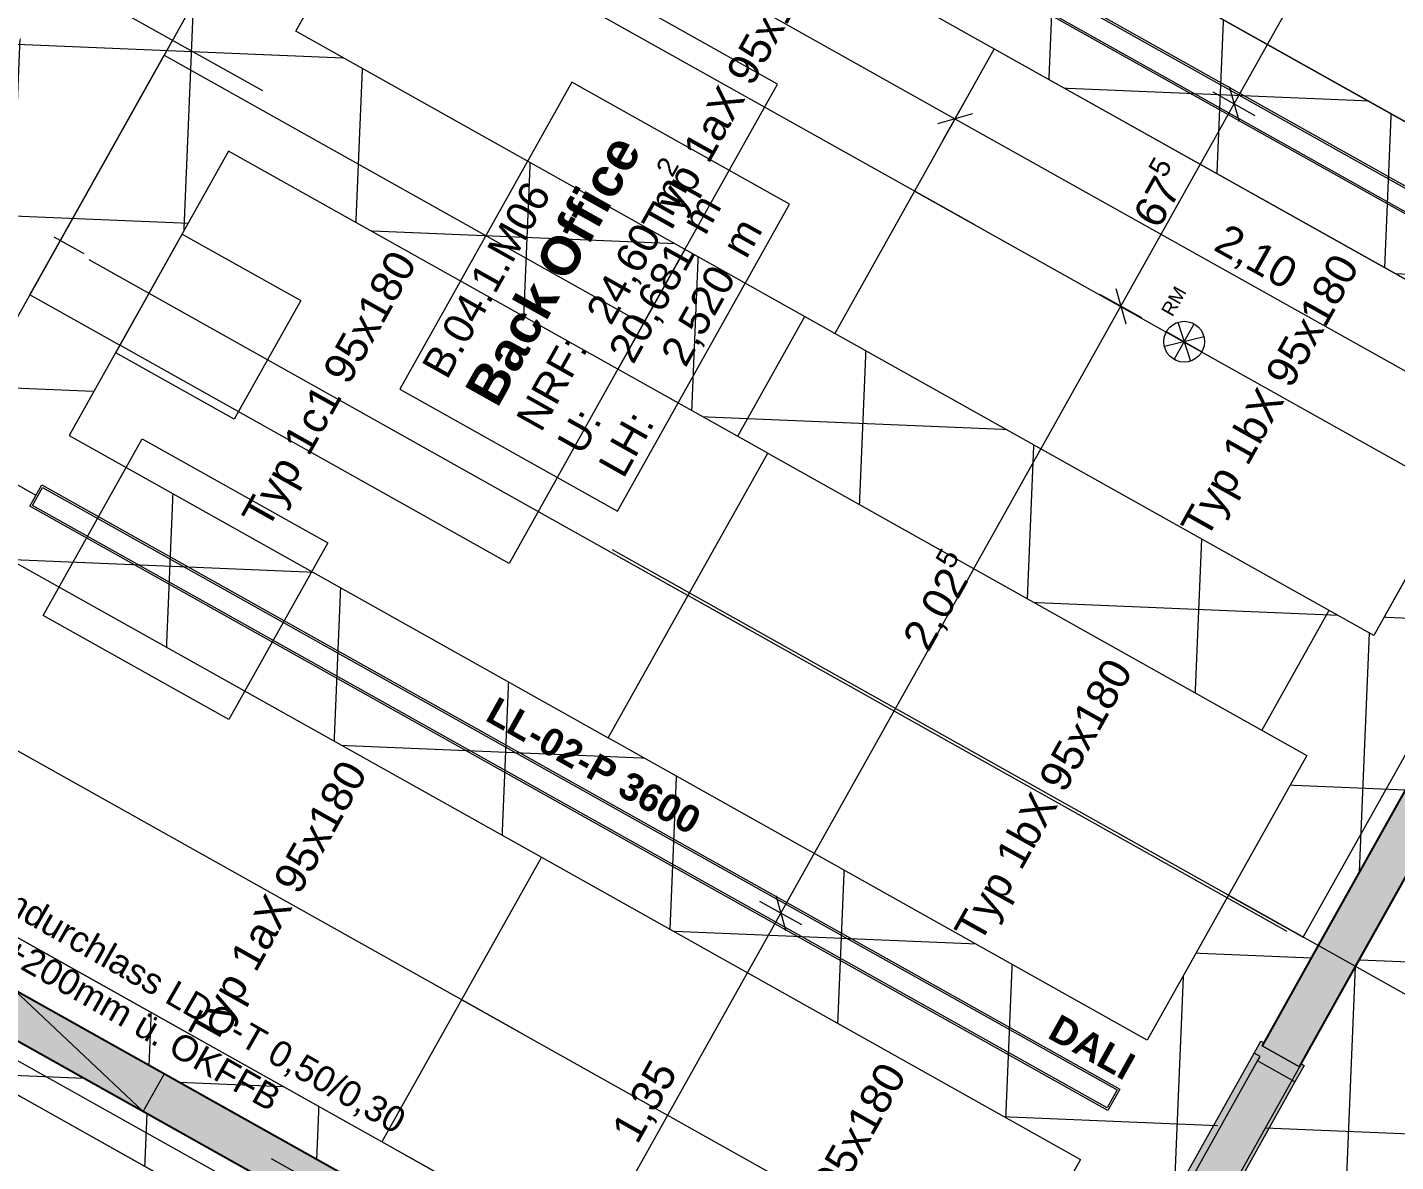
# Model space of a CAD drawing. Header units: metres. Extents: x -27.1 to 50.1, y 105.7 to 163.4.
# Drawn here: x -13.363 to -9.377, y 131.424 to 134.726 of the extents above; entities that cross this region are included whole.
import ezdxf

# ---------------------------------------------------------------- set-up
doc = ezdxf.new("R2010")
doc.units = ezdxf.units.M
doc.header["$MEASUREMENT"] = 0
for name, pattern in [('Achse', [0.0023, 0.0015, -0.0008]), ('Strichlinie-über-Schnitt', [0.0023, 0.0008, -0.0015]), ('Strichpunktlinie', [0.006703, 0.003528, -0.001764, 0, -0.001411]), ('Wipeout_Contour', [1, 0, -1])]:
    doc.linetypes.add(name, pattern=pattern)
for name, color, linetype in [('00  Raster', 7, 'Continuous'), ('00  Raster Ausbau', 7, 'Continuous'), ('10  Fassade_Deckschraffur', 7, 'Continuous'), ('20  Deckensegel', 7, 'Continuous'), ('20  Deckenspiegel + Einbauten', 7, 'Continuous'), ('20  Möbel', 7, 'Continuous'), ('20 Wand Leichtbau MIETERAUSBAU_Fenster', 7, 'Continuous'), ('40  Bemaßung 1_ 50 Deckenspiegel', 7, 'Continuous'), ('50 NUF - Raumstempel MIETERAUSBAU', 7, 'Continuous'), ('Neubau_20  Decke Abhangdecke', 7, 'Continuous'), ('Neubau_20  Decke Abhangdecke_Deckschraffur', 7, 'Continuous'), ('Neubau_20  Deckenspiegel + Einbauten', 7, 'Continuous'), ('Neubau_20  Möbel', 7, 'Continuous'), ('Neubau_20 Wand Leichtbau MIETERAUSBAU', 7, 'Continuous'), ('Neubau_20 Wand Leichtbau MIETERAUSBAU_Deckschraffur', 7, 'Continuous'), ('Neubau_20 Wand Leichtbau MIETERAUSBAU_Fenster', 7, 'Continuous'), ('Neubau_20 Wand Leichtbau MIETERAUSBAU_Schnittschraffur', 7, 'Continuous'), ('Neubau_20 Wand Leichtbau MIETERAUSBAU_Tür', 7, 'Continuous'), ('Neubau_50 NUF - Raumstempel MIETERAUSBAU', 7, 'Continuous')]:
    doc.layers.add(name, color=color, linetype=linetype)
doc.styles.add('ERSTELLTER_STIL_1', font='arial.ttf')
doc.styles.add('ERSTELLTER_STIL_2', font='arial.ttf')
pattern_1 = [(87.60545, (0, 0), (-0.4995634, 0.0208903), []), (177.60545, (0, 0), (0.0208903, 0.4995634), [])]

msp = doc.modelspace()

# ---------------------------------------------------------------- wipeouts: each hides what was drawn before it
at = {"color": 254, "linetype": 'Wipeout_Contour', "lineweight": 0, "ltscale": 578.896248}
msp.add_wipeout([(1.5068, 161.8649), (-18.3925, 126.3498), (-18.2219, 126.2542), (1.6769, 161.7686)], dxfattribs=at).dxf.layer = '10  Fassade_Deckschraffur'

# ---------------------------------------------------------------- next in the draw order: wipeouts: each hides what was drawn before it
at = {"color": 254, "linetype": 'Wipeout_Contour', "lineweight": 0, "ltscale": 579.750368}
msp.add_wipeout([(1.2236, 162.0253), (-18.6764, 126.5088), (-18.6188, 126.4766), (1.2811, 161.9927)], dxfattribs=at).dxf.layer = '10  Fassade_Deckschraffur'

# ---------------------------------------------------------------- next in the draw order: wipeouts: each hides what was drawn before it
at = {"color": 254, "linetype": 'Wipeout_Contour', "lineweight": 0, "ltscale": 579.478915}
msp.add_wipeout([(-18.4602, 126.3877), (1.4393, 161.9032), (1.2811, 161.9927), (-18.6188, 126.4766)], dxfattribs=at).dxf.layer = '10  Fassade_Deckschraffur'

# ---------------------------------------------------------------- next in the draw order: wipeouts: each hides what was drawn before it
at = {"color": 254, "linetype": 'Wipeout_Contour', "lineweight": 0, "ltscale": 579.276268}
msp.add_wipeout([(1.4393, 161.9032), (-18.4602, 126.3877), (-18.4575, 126.3862), (1.4419, 161.9017)], dxfattribs=at).dxf.layer = '10  Fassade_Deckschraffur'

# ---------------------------------------------------------------- next in the draw order: wipeouts: each hides what was drawn before it
at = {"color": 254, "linetype": 'Wipeout_Contour', "lineweight": 0, "ltscale": 579.199344}
msp.add_wipeout([(1.4446, 161.9001), (-18.4548, 126.3847), (-18.4016, 126.3549), (1.4977, 161.8701)], dxfattribs=at).dxf.layer = '10  Fassade_Deckschraffur'

# ---------------------------------------------------------------- next in the draw order: wipeouts: each hides what was drawn before it
at = {"color": 254, "linetype": 'Wipeout_Contour', "lineweight": 0, "ltscale": 579.127053}
msp.add_wipeout([(-18.3972, 126.3524), (1.5021, 161.8676), (1.4977, 161.8701), (-18.4016, 126.3549)], dxfattribs=at).dxf.layer = '10  Fassade_Deckschraffur'

# ---------------------------------------------------------------- next in the draw order: wipeouts: each hides what was drawn before it
at = {"color": 254, "linetype": 'Wipeout_Contour', "lineweight": 0, "ltscale": 579.115674}
msp.add_wipeout([(1.5021, 161.8676), (-18.3972, 126.3524), (-18.3925, 126.3498), (1.5068, 161.8649)], dxfattribs=at).dxf.layer = '10  Fassade_Deckschraffur'

# ---------------------------------------------------------------- next in the draw order: hatches: boundary and pattern name
at = {"layer": 'Neubau_20  Decke Abhangdecke_Deckschraffur', "linetype": 'Continuous', "lineweight": 18, "true_color": 0xdcff15}
h = msp.add_hatch(dxfattribs=at)
h.set_pattern_fill('Bauliche_Anlagen__geplan_55', color=60, style=0, pattern_type=2)
h.set_pattern_definition(pattern_1)
h.paths.add_polyline_path([(-14.5878, 132.5457), (-14.4351, 132.4601), (-14.3423, 132.6259), (-13.9671, 132.4157), (-14.0417, 132.2827), (-10.5651, 130.3348), (-7.9867, 134.9366), (-11.4632, 136.8845), (-11.5378, 136.7515), (-11.9129, 136.9617), (-11.82, 137.1274), (-11.9727, 137.213)])
h = msp.add_hatch(dxfattribs=at)
h.set_pattern_fill('Bauliche_Anlagen__geplan_55', color=60, style=0, pattern_type=2)
h.set_pattern_definition(pattern_1)
h.paths.add_polyline_path([(-18.5789, 125.4226), (-16.3631, 124.1811), (-16.3557, 124.1941), (-12.4212, 121.9896), (-7.1238, 131.4442), (-9.1608, 132.5855), (-10.5172, 130.1646), (-14.1028, 132.1736), (-14.1773, 132.0406), (-14.5524, 132.2508), (-14.4596, 132.4165), (-14.6122, 132.5021)])
at = {"layer": 'Neubau_20 Wand Leichtbau MIETERAUSBAU_Deckschraffur', "linetype": 'Continuous', "lineweight": 0, "true_color": 0xffffff}
msp.add_hatch(color=7, dxfattribs=at).paths.add_polyline_path([(-9.9992, 131.3244), (-9.8901, 131.2633), (-9.6702, 131.6559), (-9.7792, 131.717), (-9.7719, 131.7301), (-9.7894, 131.7398), (-10.024, 131.3211), (-10.0065, 131.3113)])
at = {"layer": 'Neubau_20 Wand Leichtbau MIETERAUSBAU_Schnittschraffur', "linetype": 'Continuous', "lineweight": 18}
msp.add_hatch(color=9, dxfattribs=at).paths.add_polyline_path([(-9.4934, 131.9919), (-7.8777, 134.8756), (-7.9867, 134.9367), (-9.6024, 132.053)])

# ---------------------------------------------------------------- next in the draw order: linework, layer by layer
at = {"layer": '20  Möbel', "color": 9, "linetype": 'Continuous', "lineweight": 18, "ltscale": 1000}
for p, q in [((-11.1776, 134.5609), (-11.9597, 133.1651)), ((-10.8286, 134.3654), (-11.1776, 134.5609)), ((-11.6107, 132.9696), (-10.8286, 134.3654)), ((-9.4084, 133.3198), (-9.995, 132.273)), ((-9.0595, 133.1243), (-9.4084, 133.3198)), ((-11.9597, 133.1651), (-11.6107, 132.9696)), ((-9.646, 132.0775), (-9.0595, 133.1243)), ((-9.995, 132.273), (-9.646, 132.0775)), ((-12.7254, 131.3446), (-13.7723, 131.9311))]:
    msp.add_line(p, q, dxfattribs=at)
at = {"layer": 'Neubau_20  Decke Abhangdecke', "color": 7, "linetype": 'Strichlinie-über-Schnitt', "lineweight": 13, "ltscale": 1000, "flags": 128}
msp.add_lwpolyline([(-14.5878, 132.5457), (-14.4351, 132.4601), (-14.3423, 132.6259), (-13.9671, 132.4157), (-14.0417, 132.2827), (-10.5651, 130.3348), (-7.9867, 134.9366), (-11.4632, 136.8845), (-11.5378, 136.7515), (-11.9129, 136.9617), (-11.82, 137.1274), (-11.9727, 137.213)], close=True, dxfattribs=at)
at = {"layer": 'Neubau_20  Decke Abhangdecke', "color": 7, "linetype": 'Continuous', "lineweight": 13, "ltscale": 1000, "flags": 128}
msp.add_lwpolyline([(-18.5789, 125.4226), (-16.3631, 124.1811), (-16.3557, 124.1941), (-12.4212, 121.9896), (-7.1238, 131.4442), (-9.1608, 132.5855), (-10.5172, 130.1646), (-14.1028, 132.1736), (-14.1773, 132.0406), (-14.5524, 132.2508), (-14.4596, 132.4165), (-14.6122, 132.5021)], close=True, dxfattribs=at)
at = {"layer": 'Neubau_20 Wand Leichtbau MIETERAUSBAU', "color": 7, "linetype": 'Continuous', "lineweight": 25, "ltscale": 1000, "flags": 128}
for points in [[(-7.9867, 134.9367), (-9.6024, 132.053)], [(-9.4934, 131.9919), (-7.8777, 134.8756)]]:
    msp.add_lwpolyline(points, dxfattribs=at)
at = {"layer": 'Neubau_20 Wand Leichtbau MIETERAUSBAU_Tür', "color": 7, "linetype": 'Continuous', "lineweight": 18, "ltscale": 1000}
for p, q in [((-10.024, 131.3211), (-9.7894, 131.7398)), ((-9.7719, 131.7301), (-9.7894, 131.7398)), ((-9.9992, 131.3244), (-9.7792, 131.717)), ((-9.7792, 131.717), (-9.7719, 131.7301)), ((-9.6702, 131.6559), (-9.7792, 131.717)), ((-9.6433, 131.7039), (-9.6702, 131.6559)), ((-9.6569, 131.7), (-9.652, 131.7087)), ((-9.652, 131.7087), (-9.6433, 131.7039)), ((-9.6702, 131.6559), (-9.8901, 131.2633))]:
    msp.add_line(p, q, dxfattribs=at)

# ---------------------------------------------------------------- next in the draw order: wipeouts: each hides what was drawn before it
at = {"color": 254, "linetype": 'Wipeout_Contour', "lineweight": 0, "ltscale": 532.250637}
msp.add_wipeout([(-9.6359, 132.6067), (-11.2062, 133.4865), (-11.6706, 132.6577), (-10.1003, 131.7779)], dxfattribs=at).dxf.layer = '20  Deckensegel'
at = {"color": 254, "linetype": 'Wipeout_Contour', "lineweight": 0, "ltscale": 527.43371}
msp.add_wipeout([(-14.0957, 132.012), (-14.5601, 131.1833), (-12.9897, 130.3034), (-12.5254, 131.1322)], dxfattribs=at).dxf.layer = '20  Deckensegel'

# ---------------------------------------------------------------- next in the draw order: hatches: boundary and pattern name
at = {"layer": 'Neubau_20 Wand Leichtbau MIETERAUSBAU_Schnittschraffur', "linetype": 'Continuous', "lineweight": 18}
msp.add_hatch(color=9, dxfattribs=at).paths.add_polyline_path([(-9.766, 131.7611), (-9.6569, 131.7), (-9.4934, 131.9919), (-9.6024, 132.053)])
at = {"layer": 'Neubau_20 Wand Leichtbau MIETERAUSBAU_Schnittschraffur', "linetype": 'Continuous', "lineweight": 0, "true_color": 0xffffff}
msp.add_hatch(color=7, dxfattribs=at).paths.add_polyline_path([(-9.6702, 131.6559), (-9.6433, 131.7039), (-9.652, 131.7087), (-9.6569, 131.7), (-9.766, 131.7611), (-9.7611, 131.7698), (-9.7698, 131.7747), (-9.7894, 131.7398), (-9.7719, 131.7301), (-9.7792, 131.717)])

# ---------------------------------------------------------------- next in the draw order: linework, layer by layer
at = {"layer": '20  Deckensegel', "color": 7, "linetype": 'Continuous', "lineweight": 18, "ltscale": 1000}
for p, q in [((-11.6706, 132.6577), (-11.2062, 133.4865)), ((-11.2062, 133.4865), (-9.6359, 132.6067)), ((-10.1003, 131.7779), (-11.6706, 132.6577)), ((-9.6359, 132.6067), (-10.1003, 131.7779)), ((-12.5254, 131.1322), (-14.0957, 132.012))]:
    msp.add_line(p, q, dxfattribs=at)
at = {"layer": '20  Deckensegel', "color": 6, "linetype": 'Strichpunktlinie', "lineweight": 18, "ltscale": 1000}
msp.add_line((-11.6129, 133.1699), (-9.6936, 132.0945), dxfattribs=at)
at = {"layer": '20  Deckensegel', "color": 7, "linetype": 'Continuous', "lineweight": 18, "ltscale": 1000, "flags": 128}
for points in [[(-9.6359, 132.6067), (-10.1003, 131.7779), (-11.6706, 132.6577), (-11.2062, 133.4865)], [(-14.0957, 132.012), (-14.5601, 131.1833), (-12.9897, 130.3034), (-12.5254, 131.1322)]]:
    msp.add_lwpolyline(points, close=True, dxfattribs=at)
at = {"layer": 'Neubau_20 Wand Leichtbau MIETERAUSBAU', "color": 7, "linetype": 'Continuous', "lineweight": 13, "ltscale": 1000}
msp.add_line((-9.6569, 131.7), (-9.766, 131.7611), dxfattribs=at)
at = {"layer": 'Neubau_20 Wand Leichtbau MIETERAUSBAU', "color": 7, "linetype": 'Continuous', "lineweight": 25, "ltscale": 1000, "flags": 128}
for points in [[(-9.6024, 132.053), (-9.766, 131.7611)], [(-9.6569, 131.7), (-9.4934, 131.9919)]]:
    msp.add_lwpolyline(points, dxfattribs=at)
at = {"layer": 'Neubau_20 Wand Leichtbau MIETERAUSBAU_Tür', "color": 7, "linetype": 'Continuous', "lineweight": 18, "ltscale": 1000}
for p, q in [((-9.7894, 131.7398), (-9.7698, 131.7747)), ((-9.7698, 131.7747), (-9.7611, 131.7698)), ((-9.7611, 131.7698), (-9.766, 131.7611)), ((-9.766, 131.7611), (-9.6569, 131.7))]:
    msp.add_line(p, q, dxfattribs=at)
at = {"layer": 'Neubau_20 Wand Leichtbau MIETERAUSBAU_Tür', "color": 7, "linetype": 'Continuous', "lineweight": 13, "ltscale": 1000}
msp.add_line((-9.6569, 131.7), (-9.766, 131.7611), dxfattribs=at)
msp.add_line((-9.6569, 131.7), (-9.766, 131.7611), dxfattribs=at)

# ---------------------------------------------------------------- next in the draw order: texts
at = {"layer": '20  Deckensegel', "color": 7, "linetype": 'Continuous', "lineweight": 13, "insert": (-10.1677, 132.869), "char_height": 0.09, "attachment_point": 6, "rotation": 60.7389, "style": 'ERSTELLTER_STIL_1'}
msp.add_mtext('\\A1;{\\pqr;\\fArial|b0|i0|c0|p38;Typ 1bX 95x180}', dxfattribs=at)

# ---------------------------------------------------------------- next in the draw order: wipeouts: each hides what was drawn before it
at = {"color": 254, "linetype": 'Wipeout_Contour', "lineweight": 0, "ltscale": 536.743432}
msp.add_wipeout([(-8.976, 133.7844), (-10.5464, 134.6643), (-11.0107, 133.8355), (-9.4404, 132.9557)], dxfattribs=at).dxf.layer = '20  Deckensegel'
at = {"color": 254, "linetype": 'Wipeout_Contour', "lineweight": 0, "ltscale": 536.294855}
msp.add_wipeout([(-12.7766, 134.3663), (-13.2409, 133.5376), (-11.6706, 132.6577), (-11.2062, 133.4865)], dxfattribs=at).dxf.layer = '20  Deckensegel'
at = {"color": 254, "linetype": 'Wipeout_Contour', "lineweight": 0, "ltscale": 527.779326}
msp.add_wipeout([(-10.2952, 131.4301), (-11.8655, 132.31), (-12.3298, 131.4812), (-10.7595, 130.6013)], dxfattribs=at).dxf.layer = '20  Deckensegel'

# ---------------------------------------------------------------- next in the draw order: linework, layer by layer
at = {"layer": '20  Deckensegel', "color": 7, "linetype": 'Continuous', "lineweight": 18, "ltscale": 1000}
for p, q in [((-11.0107, 133.8355), (-10.5464, 134.6643)), ((-10.5464, 134.6643), (-8.976, 133.7844)), ((-12.7766, 134.3663), (-13.2409, 133.5376)), ((-11.2062, 133.4865), (-12.7766, 134.3663)), ((-13.1055, 133.7792), (-12.912, 134.1247)), ((-12.912, 134.1247), (-12.5665, 133.9311)), ((-12.5665, 133.9311), (-12.76, 133.5857)), ((-9.4404, 132.9557), (-11.0107, 133.8355)), ((-12.76, 133.5857), (-13.1055, 133.7792)), ((-8.976, 133.7844), (-9.4404, 132.9557)), ((-13.2409, 133.5376), (-11.6706, 132.6577)), ((-11.6706, 132.6577), (-11.2062, 133.4865)), ((-12.3298, 131.4812), (-11.8655, 132.31)), ((-11.8655, 132.31), (-10.2952, 131.4301)), ((-10.7595, 130.6013), (-12.3298, 131.4812)), ((-10.2952, 131.4301), (-10.7595, 130.6013))]:
    msp.add_line(p, q, dxfattribs=at)
at = {"layer": '20  Deckensegel', "color": 6, "linetype": 'Strichpunktlinie', "lineweight": 18, "ltscale": 1000}
for p, q in [((-10.953, 134.3476), (-9.0337, 133.2723)), ((-11.2639, 132.9744), (-13.1832, 134.0497)), ((-12.2721, 131.9933), (-10.3529, 130.918))]:
    msp.add_line(p, q, dxfattribs=at)
at = {"layer": '20  Deckensegel', "color": 7, "linetype": 'Continuous', "lineweight": 18, "ltscale": 1000, "flags": 128}
for points in [[(-8.976, 133.7844), (-9.4404, 132.9557), (-11.0107, 133.8355), (-10.5464, 134.6643)], [(-12.7766, 134.3663), (-13.2409, 133.5376), (-11.6706, 132.6577), (-11.2062, 133.4865)], [(-10.2952, 131.4301), (-10.7595, 130.6013), (-12.3298, 131.4812), (-11.8655, 132.31)]]:
    msp.add_lwpolyline(points, close=True, dxfattribs=at)
at = {"layer": '40  Bemaßung 1_ 50 Deckenspiegel', "color": 7, "linetype": 'Continuous', "lineweight": 13, "ltscale": 1000}
for p, q in [((-10.116, 133.8802), (-10.2387, 133.9489)), ((-10.1917, 133.9656), (-10.163, 133.8635)), ((-11.1062, 132.1129), (-11.2289, 132.1816)), ((-11.182, 132.1983), (-11.1532, 132.0962)), ((-11.8271, 130.9702), (-11.1676, 132.1472))]:
    msp.add_line(p, q, dxfattribs=at)
at = {"layer": 'Neubau_20  Deckenspiegel + Einbauten', "color": 7, "linetype": 'Continuous', "lineweight": 13, "ltscale": 1000}
for p, q in [((-10.0219, 133.7593), (-9.9638, 133.863)), ((-10.0113, 133.8676), (-9.9743, 133.7547)), ((-9.935, 133.8249), (-10.0506, 133.7974)), ((-9.941, 133.7821), (-10.0446, 133.8402))]:
    msp.add_line(p, q, dxfattribs=at)
msp.add_circle((-9.9928, 133.8112), 0.0594, dxfattribs=at)

# ---------------------------------------------------------------- next in the draw order: texts
at = {"layer": '20  Deckensegel', "color": 7, "linetype": 'Continuous', "lineweight": 13, "char_height": 0.09, "rotation": 60.7389, "style": 'ERSTELLTER_STIL_1'}
for s, insert, attachment_point in [('\\A1;{\\pql;\\fArial|b0|i0|c0|p38;Typ 1c1 95x180}', (-12.6906, 133.2762), 4), ('\\A1;{\\pqr;\\fArial|b0|i0|c0|p38;Typ 1bX 95x180}', (-9.5079, 134.0468), 6), ('\\A1;{\\pqr;\\fArial|b0|i0|c0|p38;Typ 1bX 95x180}', (-10.827, 131.6925), 6)]:
    msp.add_mtext(s, dxfattribs=dict(at, insert=insert, attachment_point=attachment_point))
at = {"layer": '20  Deckenspiegel + Einbauten', "color": 7, "linetype": 'Continuous', "lineweight": 13}
for s, insert, char_height, attachment_point, rotation, style in [('\\A1;{\\pql;\\fArial|b0|i0|c0|p38;R\\fArial|b0|i0|c0|p38;M}', (-10.0619, 133.9008), 0.04, 1, 60.738, 'ERSTELLTER_STIL_1'), ('\\A1;{\\pqr;\\fArial|b1|i0|c0|p38;DALI}', (-10.128, 131.7286), 0.08, 3, 330.738, 'ERSTELLTER_STIL_2')]:
    msp.add_mtext(s, dxfattribs=dict(at, insert=insert, char_height=char_height, attachment_point=attachment_point, rotation=rotation, style=style))
at = {"layer": '40  Bemaßung 1_ 50 Deckenspiegel', "color": 7, "linetype": 'Continuous', "lineweight": 13, "insert": (-10.7155, 132.892), "char_height": 0.09, "attachment_point": 7, "rotation": 60.738, "style": 'ERSTELLTER_STIL_1'}
msp.add_mtext('\\A1;{\\pql;\\fArial|b0|i0|c0|p38;2,02\\fArial|b0|i0|c0|p38;\\A1{\\H.66x;\\S5^  ;}}', dxfattribs=at)
at = {"layer": '40  Bemaßung 1_ 50 Deckenspiegel', "color": 7, "linetype": 'Continuous', "lineweight": 13, "insert": (-11.5716, 131.4631), "char_height": 0.09, "width": 0.239452, "attachment_point": 7, "rotation": 60.738, "style": 'ERSTELLTER_STIL_1'}
msp.add_mtext('\\A1;{\\pql;\\fArial|b0|i0|c0|p38;1,35}', dxfattribs=at)
at = {"layer": '50 NUF - Raumstempel MIETERAUSBAU', "color": 7, "linetype": 'Continuous', "lineweight": 18, "char_height": 0.0875, "attachment_point": 1, "rotation": 60.738, "style": 'ERSTELLTER_STIL_1'}
for s, insert in [('\\A1;{\\pqj;\\pt0;\\fArial|b0|i0|c0|p38;U: }', (-11.8229, 133.5197)), ('\\A1;{\\pqj;\\pt0;\\fArial|b0|i0|c0|p38;LH: }', (-11.7029, 133.4525))]:
    msp.add_mtext(s, dxfattribs=dict(at, insert=insert))

# ---------------------------------------------------------------- next in the draw order: wipeouts: each hides what was drawn before it
at = {"color": 254, "linetype": 'Wipeout_Contour', "lineweight": 0, "ltscale": 543.555472}
msp.add_wipeout([(-13.1602, 136.3538), (-13.1637, 136.3557), (-14.4786, 134.009), (-14.4751, 134.0071)], dxfattribs=at).dxf.layer = '10  Fassade_Deckschraffur'
at = {"color": 254, "linetype": 'Wipeout_Contour', "lineweight": 0, "ltscale": 541.252808}
msp.add_wipeout([(-8.3162, 134.9622), (-9.8865, 135.842), (-10.3509, 135.0132), (-8.7805, 134.1334)], dxfattribs=at).dxf.layer = '20  Deckensegel'
at = {"color": 254, "linetype": 'Wipeout_Contour', "lineweight": 0, "ltscale": 540.754049}
msp.add_wipeout([(-10.5464, 134.6643), (-12.1167, 135.5441), (-12.581, 134.7153), (-11.0107, 133.8355)], dxfattribs=at).dxf.layer = '20  Deckensegel'
at = {"color": 254, "linetype": 'Wipeout_Contour', "lineweight": 0, "ltscale": 531.857545}
msp.add_wipeout([(-11.8655, 132.31), (-13.4358, 133.1898), (-13.9002, 132.361), (-12.3298, 131.4812)], dxfattribs=at).dxf.layer = '20  Deckensegel'

# ---------------------------------------------------------------- next in the draw order: hatches: boundary and pattern name
at = {"layer": 'Neubau_20 Wand Leichtbau MIETERAUSBAU_Schnittschraffur', "linetype": 'Continuous', "lineweight": 18}
msp.add_hatch(color=9, dxfattribs=at).paths.add_polyline_path([(-14.1159, 132.1809), (-10.5172, 130.1646), (-10.4561, 130.2737), (-14.0548, 132.29)])

# ---------------------------------------------------------------- next in the draw order: linework, layer by layer
at = {"layer": '20  Deckensegel', "color": 7, "linetype": 'Continuous', "lineweight": 18, "ltscale": 1000}
for p, q in [((-12.581, 134.7153), (-12.1167, 135.5441)), ((-12.1167, 135.5441), (-10.5464, 134.6643)), ((-8.7805, 134.1334), (-10.3509, 135.0132)), ((-11.0107, 133.8355), (-12.581, 134.7153)), ((-10.5464, 134.6643), (-11.0107, 133.8355)), ((-13.4358, 133.1898), (-11.8655, 132.31)), ((-12.3298, 131.4812), (-13.9002, 132.361)), ((-11.8655, 132.31), (-12.3298, 131.4812))]:
    msp.add_line(p, q, dxfattribs=at)
at = {"layer": '20  Deckensegel', "color": 6, "linetype": 'Strichpunktlinie', "lineweight": 18, "ltscale": 1000}
for p, q in [((-12.5233, 135.2274), (-10.6041, 134.1521)), ((-13.8425, 132.8731), (-11.9232, 131.7978))]:
    msp.add_line(p, q, dxfattribs=at)
at = {"layer": '20  Deckensegel', "color": 7, "linetype": 'Continuous', "lineweight": 18, "ltscale": 1000, "flags": 128}
for points in [[(-8.3162, 134.9622), (-8.7805, 134.1334), (-10.3509, 135.0132), (-9.8865, 135.842)], [(-10.5464, 134.6643), (-11.0107, 133.8355), (-12.581, 134.7153), (-12.1167, 135.5441)], [(-11.8655, 132.31), (-12.3298, 131.4812), (-13.9002, 132.361), (-13.4358, 133.1898)]]:
    msp.add_lwpolyline(points, close=True, dxfattribs=at)
at = {"layer": '40  Bemaßung 1_ 50 Deckenspiegel', "color": 7, "linetype": 'Continuous', "lineweight": 13, "ltscale": 1000}
for p, q in [((-9.8474, 134.5034), (-9.1875, 135.6811)), ((-9.7861, 134.469), (-9.9088, 134.5377)), ((-9.8618, 134.5544), (-9.833, 134.4523)), ((-10.695, 134.3989), (-10.6263, 134.5216)), ((-10.1773, 133.9145), (-9.8474, 134.5034)), ((-10.6096, 134.4747), (-10.7117, 134.4459)), ((-10.6606, 134.4603), (-8.8287, 133.4339)), ((-11.1676, 132.1472), (-10.1773, 133.9145))]:
    msp.add_line(p, q, dxfattribs=at)
at = {"layer": 'Neubau_20  Möbel', "color": 9, "linetype": 'Continuous', "lineweight": 18, "ltscale": 1000, "flags": 128}
for points in [[(-12.9645, 134.6451), (-11.5686, 133.863), (-11.1776, 134.5609), (-12.5734, 135.343)], [(-12.9645, 134.6451), (-11.5686, 133.863), (-11.9597, 133.1651), (-13.3555, 133.9472)], [(-13.0282, 133.5288), (-12.4874, 133.2257), (-12.7757, 132.711), (-13.3166, 133.0141)]]:
    msp.add_lwpolyline(points, close=True, dxfattribs=at)
at = {"layer": 'Neubau_20 Wand Leichtbau MIETERAUSBAU', "color": 7, "linetype": 'Continuous', "lineweight": 25, "ltscale": 1000, "flags": 128}
for points in [[(-10.4561, 130.2737), (-14.0548, 132.29)], [(-14.1159, 132.1809), (-10.5172, 130.1646)]]:
    msp.add_lwpolyline(points, dxfattribs=at)
at = {"layer": 'Neubau_20 Wand Leichtbau MIETERAUSBAU_Fenster', "color": 7, "linetype": 'Continuous', "lineweight": 18, "ltscale": 1000}
for q in [(-13.4003, 131.9233), (-12.9641, 131.6789)]:
    msp.add_line((-13.0252, 131.5699), q, dxfattribs=at)
at = {"layer": 'Neubau_50 NUF - Raumstempel MIETERAUSBAU', "color": 7, "linetype": 'Continuous', "lineweight": 13, "ltscale": 1000}
for p, q in [((-11.143, 134.2116), (-11.777, 134.5668)), ((-11.6437, 133.3179), (-11.143, 134.2116))]:
    msp.add_line(p, q, dxfattribs=at)

# ---------------------------------------------------------------- next in the draw order: texts
at = {"layer": '20  Deckensegel', "color": 7, "linetype": 'Continuous', "lineweight": 13, "char_height": 0.09, "attachment_point": 6, "rotation": 60.7389, "style": 'ERSTELLTER_STIL_1'}
for insert in [(-11.0782, 134.9266), (-12.3973, 132.5723)]:
    msp.add_mtext('\\A1;{\\pqr;\\fArial|b0|i0|c0|p38;Typ 1aX 95x180}', dxfattribs=dict(at, insert=insert))
at = {"layer": '20 Wand Leichtbau MIETERAUSBAU_Fenster', "color": 7, "linetype": 'Continuous', "lineweight": 18, "char_height": 0.075, "attachment_point": 6, "rotation": 330.2238, "style": 'ERSTELLTER_STIL_1'}
for s, insert in [('\\A1;{\\pqr;\\fArial|b0|i0|c0|p38;2x Überströmdurchlass LDO-T 0,50/0,30}', (-12.2745, 131.529)), ('\\A1;{\\pqr;\\fArial|b0|i0|c0|p38;UK = +200mm ü. OKFFB}', (-12.6357, 131.5998))]:
    msp.add_mtext(s, dxfattribs=dict(at, insert=insert))
at = {"layer": '40  Bemaßung 1_ 50 Deckenspiegel', "color": 7, "linetype": 'Continuous', "lineweight": 13, "insert": (-10.0443, 134.1227), "char_height": 0.09, "attachment_point": 7, "rotation": 60.738, "style": 'ERSTELLTER_STIL_1'}
msp.add_mtext('\\A1;{\\pql;\\fArial|b0|i0|c0|p38;67\\fArial|b0|i0|c0|p38;\\A1{\\H.66x;\\S5^  ;}}', dxfattribs=at)
at = {"layer": '40  Bemaßung 1_ 50 Deckenspiegel', "color": 7, "linetype": 'Continuous', "lineweight": 13, "insert": (-9.9196, 134.0657), "char_height": 0.09, "width": 0.239452, "attachment_point": 7, "rotation": 330.7385, "style": 'ERSTELLTER_STIL_1'}
msp.add_mtext('\\A1;{\\pql;\\fArial|b0|i0|c0|p38;2,10}', dxfattribs=at)
at = {"layer": '50 NUF - Raumstempel MIETERAUSBAU', "color": 7, "linetype": 'Continuous', "lineweight": 18, "char_height": 0.0875, "attachment_point": 1, "rotation": 60.738, "style": 'ERSTELLTER_STIL_1'}
for s, insert in [('\\A1;{\\pql;\\pt0,0.1;\\fArial|b0|i0|c0|p38;24,60\\fArial|b0|i0|c0|p38;\\A1{\\H.66x;\\S^  ;}\\fArial|b0|i0|c0|p38; m\\fArial|b0|i0|c0|p38;\\A1{\\H.66x;\\S2^  ;}}', (-11.7615, 133.9105)), ('\\A1;{\\pql;\\pt0,0.1;\\fArial|b0|i0|c0|p38;20,681\\fArial|b0|i0|c0|p38;\\A1{\\H.66x;\\S^  ;}\\fArial|b0|i0|c0|p38; m\\fArial|b0|i0|c0|p38;\\A1{\\H.66x;\\S^  ;}}', (-11.6743, 133.785)), ('\\A1;{\\pql;\\pt0,0.1;\\fArial|b0|i0|c0|p38;2,520\\fArial|b0|i0|c0|p38;\\A1{\\H.66x;\\S^  ;}\\fArial|b0|i0|c0|p38; m\\fArial|b0|i0|c0|p38;\\A1{\\H.66x;\\S^  ;}}', (-11.5219, 133.7757)), ('\\A1;{\\pqj;\\pt0;\\fArial|b0|i0|c0|p38;NRF: }', (-11.9429, 133.5869))]:
    msp.add_mtext(s, dxfattribs=dict(at, insert=insert))

# ---------------------------------------------------------------- next in the draw order: wipeouts: each hides what was drawn before it
at = {"color": 254, "linetype": 'Wipeout_Contour', "lineweight": 0, "ltscale": 542.26671}
msp.add_wipeout([(-12.0512, 137.257), (-14.6663, 132.5897), (-14.5878, 132.5457), (-11.9727, 137.213)], dxfattribs=at).dxf.layer = 'Neubau_20  Deckenspiegel + Einbauten'

# ---------------------------------------------------------------- next in the draw order: linework, layer by layer
at = {"layer": '00  Raster', "color": 7, "linetype": 'Strichpunktlinie', "lineweight": 13, "ltscale": 1000}
for p, q in [((-23.386, 116.0453), (2.099, 161.5296)), ((3.2894, 124.8296), (-16.3199, 135.8167)), ((2.2962, 123.0569), (-17.3132, 134.0441))]:
    msp.add_line(p, q, dxfattribs=at)
at = {"layer": '00  Raster Ausbau', "color": 251, "linetype": 'Achse', "lineweight": 18, "ltscale": 1000, "true_color": 0x5f5f5f}
msp.add_line((-13.5507, 135.0309), (-12.6783, 134.5421), dxfattribs=at)
at = {"layer": '00  Raster Ausbau', "color": 9, "linetype": 'Achse', "lineweight": 18, "ltscale": 1000}
msp.add_line((-14.2106, 133.8531), (-13.3382, 133.3643), dxfattribs=at)
at = {"layer": '40  Bemaßung 1_ 50 Deckenspiegel', "color": 7, "linetype": 'Continuous', "lineweight": 13, "ltscale": 1000}
msp.add_line((-12.4928, 135.4868), (-10.6606, 134.4603), dxfattribs=at)
at = {"layer": 'Neubau_20  Deckenspiegel + Einbauten', "color": 7, "linetype": 'Continuous', "lineweight": 13, "ltscale": 1000, "flags": 128}
for points in [[(-12.0009, 135.7507), (-8.8603, 133.991), (-8.895, 133.929), (-12.0356, 135.6887)], [(-11.9988, 135.7432), (-8.8675, 133.9887), (-8.8968, 133.9363), (-12.0281, 135.6909)], [(-13.3211, 133.3945), (-10.1805, 131.6348), (-10.2152, 131.5729), (-13.3558, 133.3326)], [(-13.319, 133.3871), (-10.1876, 131.6325), (-10.2169, 131.5802), (-13.3483, 133.3347)]]:
    msp.add_lwpolyline(points, close=True, dxfattribs=at)
at = {"layer": 'Neubau_50 NUF - Raumstempel MIETERAUSBAU', "color": 7, "linetype": 'Continuous', "lineweight": 13, "ltscale": 1000}
for p, q in [((-11.777, 134.5668), (-12.2777, 133.6732)), ((-12.2777, 133.6732), (-11.6437, 133.3179))]:
    msp.add_line(p, q, dxfattribs=at)

# ---------------------------------------------------------------- next in the draw order: texts
at = {"layer": '20  Deckenspiegel + Einbauten', "color": 7, "linetype": 'Continuous', "lineweight": 13, "insert": (-11.6929, 132.6117), "char_height": 0.08, "attachment_point": 2, "rotation": 330.738, "style": 'ERSTELLTER_STIL_2'}
msp.add_mtext('\\A1;{\\pqc;\\fArial|b1|i0|c0|p38;LL-02\\fArial|b1|i0|c0|p38;-P 3600}', dxfattribs=at)
at = {"layer": '50 NUF - Raumstempel MIETERAUSBAU', "color": 7, "linetype": 'Continuous', "lineweight": 18, "attachment_point": 1, "rotation": 60.738}
for s, insert, char_height, style in [('\\A1;{\\pqj;\\pt0;\\fArial|b1|i0|c0|p38;Back Office}', (-12.0921, 133.6705), 0.1125, 'ERSTELLTER_STIL_2'), ('\\A1;{\\pql;\\pt0;\\fArial|b0|i0|c0|p38;B.04.1.M06}', (-12.217, 133.7405), 0.0875, 'ERSTELLTER_STIL_1')]:
    msp.add_mtext(s, dxfattribs=dict(at, insert=insert, char_height=char_height, style=style))

doc.saveas('drawing.dxf')
